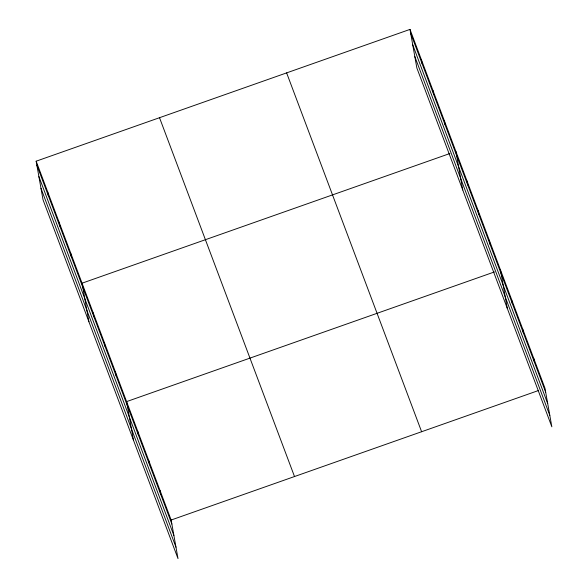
<?xml version="1.0" encoding="UTF-8"?>
<svg xmlns="http://www.w3.org/2000/svg" width="588" height="588" viewBox="0 0 588 588"><rect width="100%" height="100%" fill="white"/><g stroke="black" fill="none" stroke-linecap="round" stroke-linejoin="round"><path stroke-width="0.88" d="M36.155 161.193L171.145 520.027L178.01 558.6L43.027 199.766L36.155 161.193L409.99 29.4L544.973 388.234L551.845 426.807L416.855 67.973L409.99 29.4M449.886 153.519L82.048 283.195L88.92 321.768M494.435 271.935L126.596 401.611L133.469 440.184M171.145 520.027L538.123 390.652M410.703 33.413L545.686 392.247M412.732 44.813L547.722 403.655M414.827 56.566L549.809 415.407M286.621 72.89L421.611 431.724M159.517 117.703L294.507 476.537M36.868 165.199L171.858 524.04M38.904 176.606L173.886 535.44M40.998 188.358L175.981 547.193M533.838 358.636L534.551 362.642M522.703 329.03L523.416 333.036M511.567 299.424L512.28 303.437M500.425 269.819L507.297 308.391M489.29 240.22L490.002 244.226M478.154 210.614L478.867 214.62M467.019 181.008L467.732 185.022M455.884 151.403L462.756 189.975M444.41 120.9L445.123 124.913M432.937 90.405L433.65 94.411M421.464 59.902L422.177 63.916M160.002 490.421L160.722 494.435M148.867 460.816L149.58 464.829M137.732 431.217L138.445 435.223M115.461 372.006L116.174 376.019M104.326 342.4L105.039 346.413M93.191 312.801L93.904 316.807M70.575 252.693L71.295 256.706M59.101 222.191L59.822 226.204M47.628 191.688L48.341 195.701"/></g></svg>
